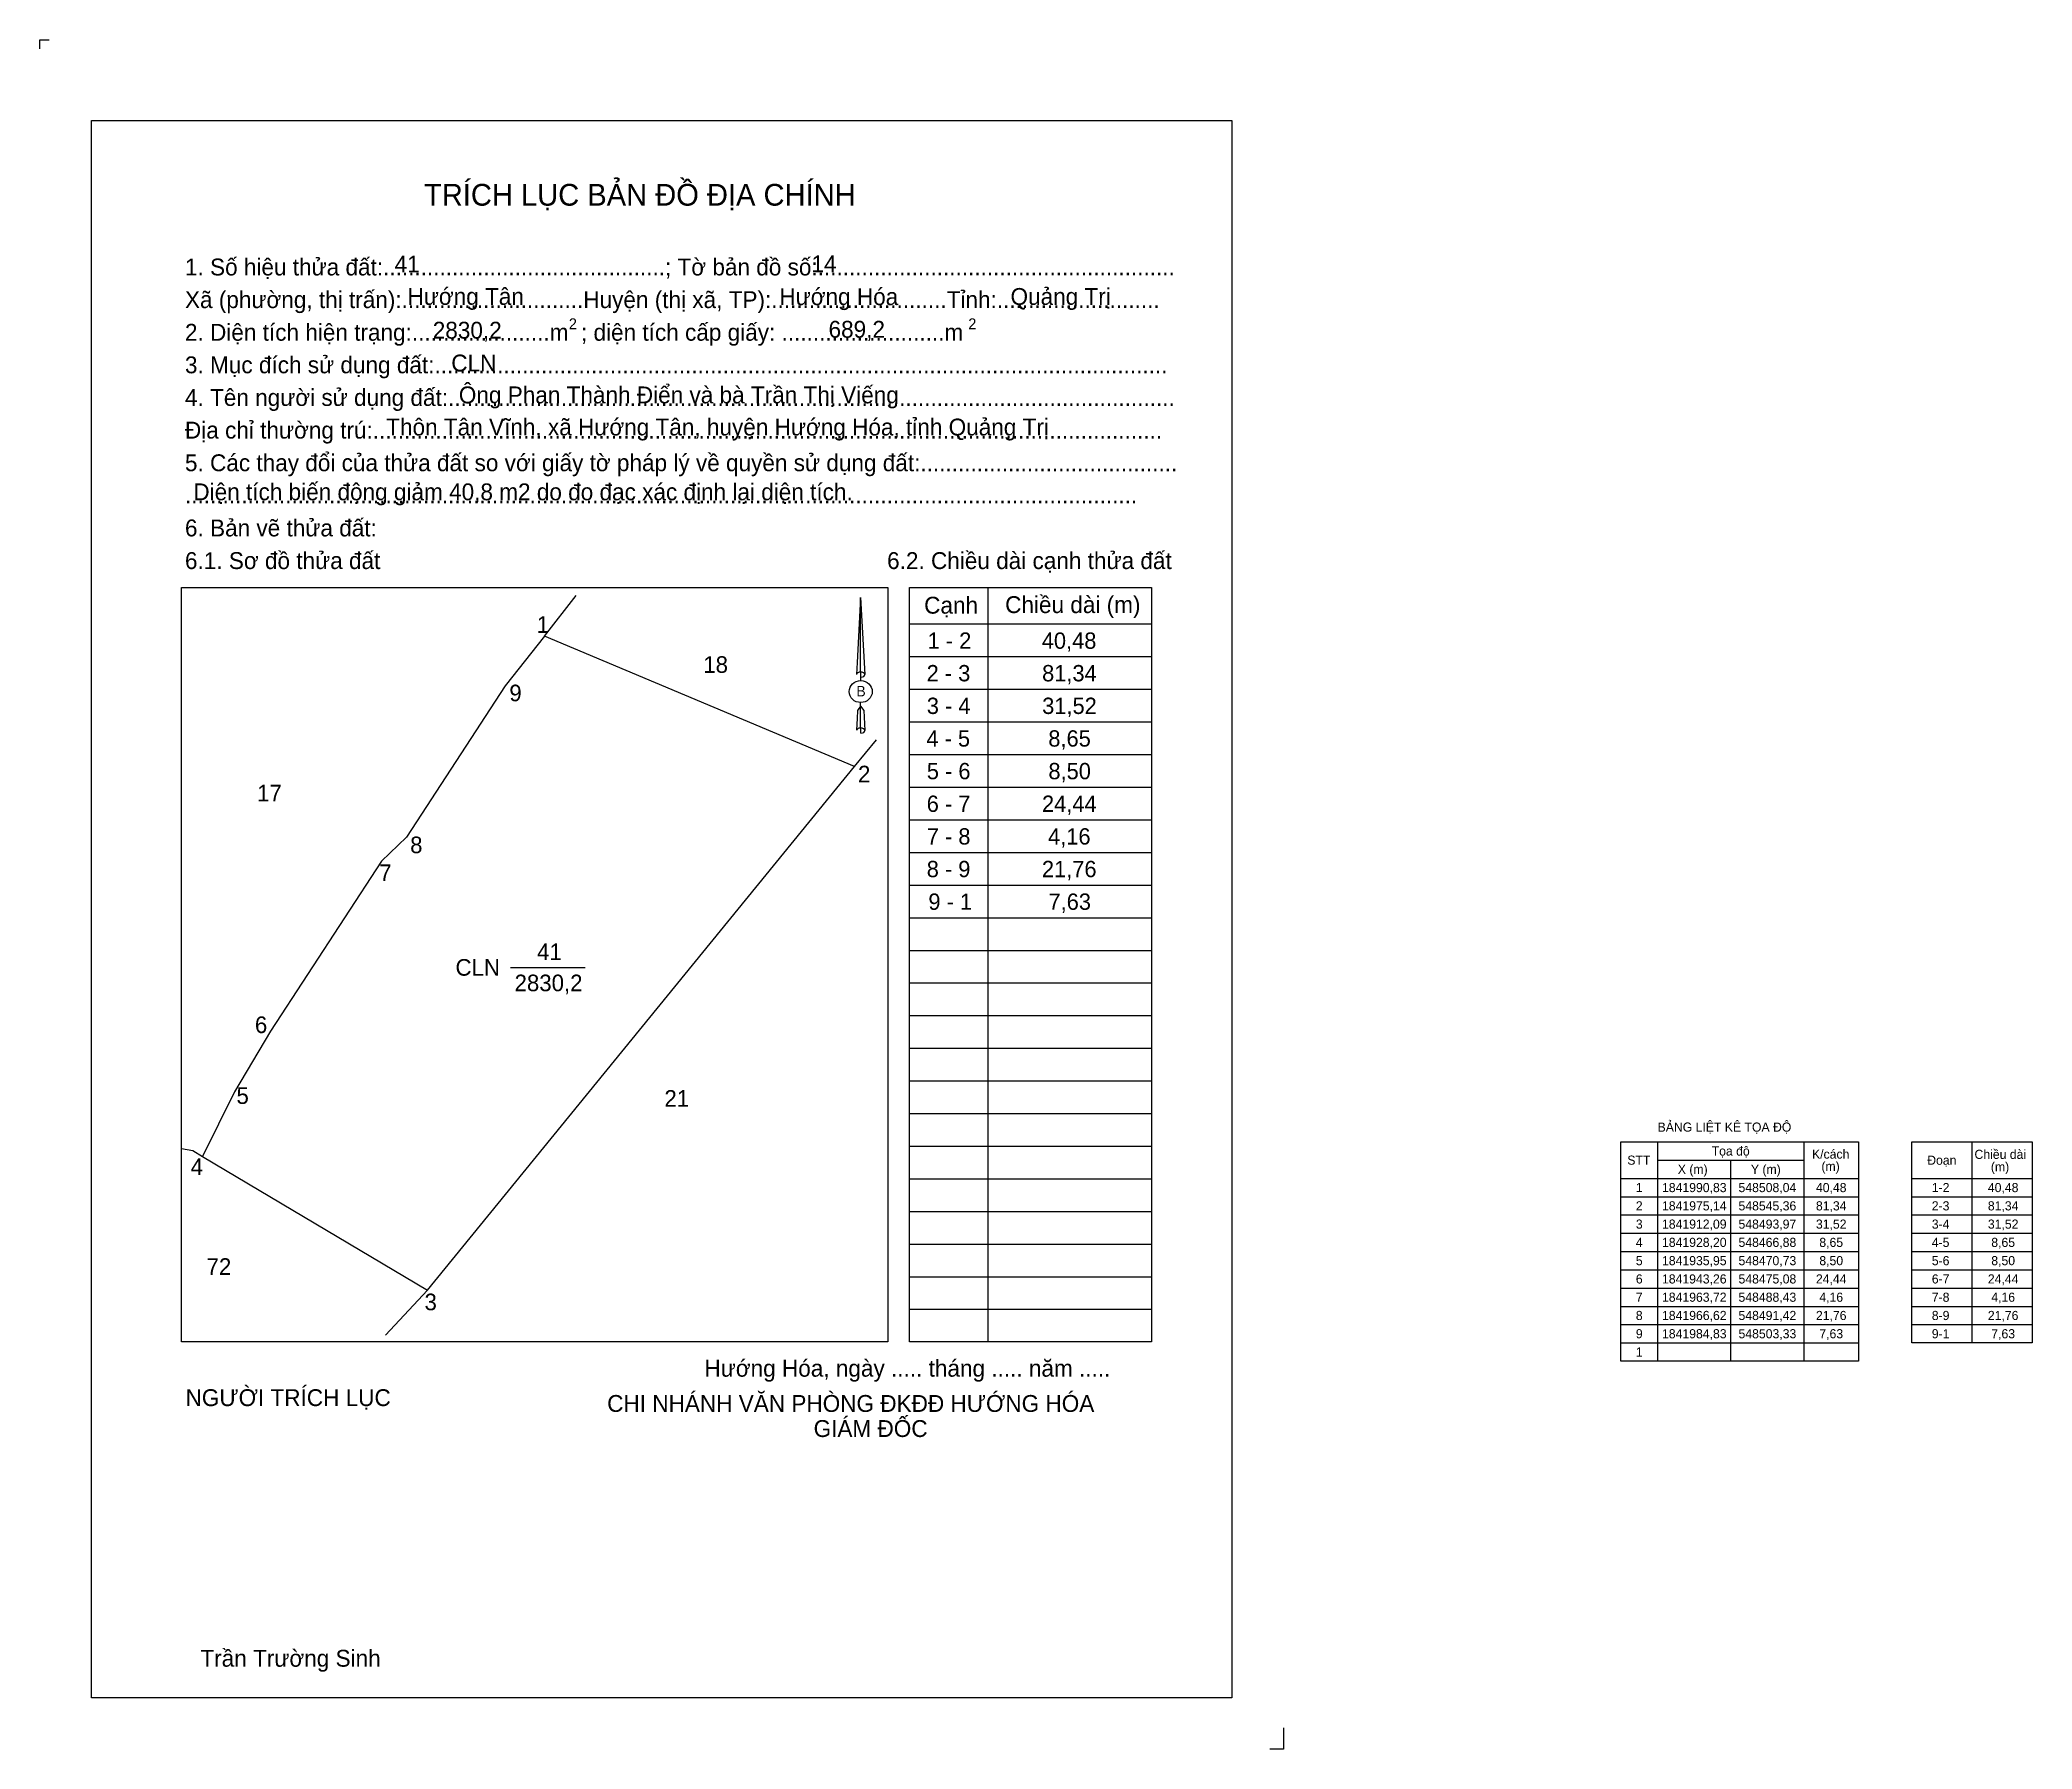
# Model space of a CAD drawing. Extents: x 548447 to 548687, y 1841857 to 1842063.
import ezdxf

# ---------------------------------------------------------------- set-up
doc = ezdxf.new("R2010")
doc.units = 0
for name, color, linetype in [('Level 1', 7, 'Continuous'), ('Level 10', 7, 'Continuous'), ('Level 16', 7, 'Continuous'), ('Level 18', 7, 'Continuous'), ('Level 2', 7, 'Continuous'), ('Level 6', 7, 'Continuous'), ('Level 7', 7, 'Continuous'), ('Level 9', 7, 'Continuous')]:
    doc.layers.add(name, color=color, linetype=linetype)

msp = doc.modelspace()

# ---------------------------------------------------------------- linework, layer by layer
at = {"layer": 'Level 1'}
for p, q in [((548464.37, 1841996.68), (548464.37, 1841996.68)), ((548561.42, 1841996.68), (548561.42, 1841905.85)), ((548551.99, 1841992.3), (548581.13, 1841992.3)), ((548551.99, 1841988.37), (548581.13, 1841988.37)), ((548551.99, 1841984.44), (548581.13, 1841984.44)), ((548551.99, 1841980.51), (548581.13, 1841980.51)), ((548551.99, 1841976.58), (548581.13, 1841976.58)), ((548551.99, 1841972.65), (548581.13, 1841972.65)), ((548551.99, 1841968.72), (548581.13, 1841968.72)), ((548551.99, 1841964.79), (548581.13, 1841964.79)), ((548551.99, 1841960.86), (548581.13, 1841960.86)), ((548551.99, 1841956.93), (548581.13, 1841956.93)), ((548551.99, 1841953), (548581.13, 1841953)), ((548551.99, 1841949.08), (548581.13, 1841949.08)), ((548551.99, 1841945.15), (548581.13, 1841945.15)), ((548551.99, 1841941.22), (548581.13, 1841941.22)), ((548551.99, 1841937.29), (548581.13, 1841937.29)), ((548551.99, 1841933.36), (548581.13, 1841933.36)), ((548551.99, 1841929.43), (548581.13, 1841929.43)), ((548642.05, 1841929.94), (548642.05, 1841903.54)), ((548659.65, 1841929.94), (548659.65, 1841903.54)), ((548679.9, 1841929.94), (548679.9, 1841905.74)), ((548642.05, 1841927.74), (548659.65, 1841927.74)), ((548650.85, 1841927.74), (548650.85, 1841903.54)), ((548551.99, 1841925.5), (548581.13, 1841925.5)), ((548637.65, 1841925.54), (548666.25, 1841925.54)), ((548637.65, 1841925.54), (548666.25, 1841925.54)), ((548672.65, 1841925.54), (548687.15, 1841925.54)), ((548672.65, 1841925.54), (548687.15, 1841925.54)), ((548637.65, 1841923.34), (548666.25, 1841923.34)), ((548672.65, 1841923.34), (548687.15, 1841923.34)), ((548551.99, 1841921.57), (548581.13, 1841921.57)), ((548637.65, 1841921.14), (548666.25, 1841921.14)), ((548672.65, 1841921.14), (548687.15, 1841921.14)), ((548551.99, 1841917.64), (548581.13, 1841917.64)), ((548637.65, 1841918.94), (548666.25, 1841918.94)), ((548672.65, 1841918.94), (548687.15, 1841918.94)), ((548637.65, 1841916.74), (548666.25, 1841916.74)), ((548637.65, 1841914.54), (548666.25, 1841914.54)), ((548672.65, 1841916.74), (548687.15, 1841916.74)), ((548672.65, 1841914.54), (548687.15, 1841914.54)), ((548551.99, 1841913.71), (548581.13, 1841913.71)), ((548637.65, 1841912.34), (548666.25, 1841912.34)), ((548672.65, 1841912.34), (548687.15, 1841912.34)), ((548551.99, 1841909.78), (548581.13, 1841909.78)), ((548637.65, 1841910.14), (548666.25, 1841910.14)), ((548672.65, 1841910.14), (548687.15, 1841910.14)), ((548637.65, 1841907.94), (548666.25, 1841907.94)), ((548672.65, 1841907.94), (548687.15, 1841907.94)), ((548637.65, 1841905.74), (548666.25, 1841905.74))]:
    msp.add_line(p, q, dxfattribs=at)
for points in [[(548464.37, 1841996.68), (548549.37, 1841996.68), (548549.37, 1841905.85), (548464.37, 1841905.85)], [(548551.99, 1841996.68), (548581.13, 1841996.68), (548581.13, 1841905.85), (548551.99, 1841905.85)], [(548637.65, 1841929.94), (548666.25, 1841929.94), (548666.25, 1841903.54), (548637.65, 1841903.54)], [(548672.65, 1841929.94), (548687.15, 1841929.94), (548687.15, 1841905.74), (548672.65, 1841905.74)]]:
    msp.add_lwpolyline(points, close=True, dxfattribs=at)
at = {"layer": 'Level 10'}
msp.add_lwpolyline([(548545.36, 1841975.14), (548508.04, 1841990.83), (548503.33, 1841984.83), (548491.42, 1841966.62), (548488.43, 1841963.72), (548475.08, 1841943.26), (548470.73, 1841935.95), (548466.88, 1841928.2), (548493.97, 1841912.09), (548545.36, 1841975.14)], dxfattribs=at)
at = {"layer": 'Level 16'}
for p, q in [((548508.04, 1841990.83), (548511.88, 1841995.73)), ((548545.36, 1841975.14), (548548.01, 1841978.36)), ((548464.37, 1841929.15), (548465.71, 1841928.9)), ((548465.71, 1841928.9), (548466.88, 1841928.2)), ((548488.93, 1841906.65), (548493.97, 1841912.09))]:
    msp.add_line(p, q, dxfattribs=at)
at = {"layer": 'Level 18'}
for p, q in [((548546.11, 1841995.47), (548545.69, 1841987.66)), ((548546.11, 1841995.47), (548546.63, 1841986.2)), ((548546.11, 1841995.47), (548546.63, 1841986.2)), ((548546.11, 1841986.53), (548546.11, 1841995.47)), ((548546.11, 1841995.47), (548546.63, 1841986.2)), ((548545.69, 1841987.66), (548545.6, 1841986.2)), ((548546.11, 1841986.53), (548546.11, 1841986.14)), ((548546.11, 1841986.14), (548546.11, 1841985.89)), ((548546.11, 1841985.89), (548546.11, 1841985.52)), ((548546.11, 1841985.89), (548546.11, 1841985.52)), ((548546.11, 1841985.89), (548546.11, 1841985.52)), ((548546.63, 1841986.2), (548546.63, 1841986.2)), ((548545.75, 1841981.87), (548545.69, 1841980.91)), ((548546.11, 1841982.4), (548545.75, 1841981.87)), ((548546.11, 1841982.4), (548546.11, 1841982.8)), ((548546.11, 1841982.4), (548546.11, 1841982.8)), ((548546.11, 1841982.4), (548546.11, 1841982.8)), ((548546.11, 1841982.4), (548546.5, 1841981.87)), ((548546.11, 1841982.4), (548546.5, 1841981.87)), ((548546.11, 1841982.4), (548546.5, 1841981.87)), ((548546.11, 1841979.78), (548546.11, 1841982.4)), ((548546.5, 1841981.87), (548546.63, 1841979.47)), ((548546.5, 1841981.87), (548546.63, 1841979.47)), ((548546.5, 1841981.87), (548546.63, 1841979.47)), ((548545.69, 1841980.91), (548545.6, 1841979.5)), ((548546.11, 1841979.78), (548546.11, 1841979.4)), ((548546.11, 1841979.4), (548546.11, 1841979.15)), ((548546.63, 1841979.47), (548546.63, 1841979.5))]:
    msp.add_line(p, q, dxfattribs=at)
for centre, start_param, end_param in [((548546.12, 1841986.2), 1.570796, 3.074452), ((548546.12, 1841986.2), 0.067141, 1.570796), ((548546.12, 1841986.2), 4.712389, 6.283185), ((548546.12, 1841979.46), 2.491069, 3.074278), ((548546.12, 1841979.46), 1.570796, 2.491069), ((548546.12, 1841979.46), 0.067141, 1.570796), ((548546.12, 1841979.46), 4.712389, 6.283185)]:
    msp.add_ellipse(centre, major_axis=(0.508, 0), ratio=0.614131, start_param=start_param, end_param=end_param, dxfattribs=at)
msp.add_ellipse((548546.12, 1841984.16), major_axis=(1.39, 0), ratio=0.952727, dxfattribs=at)
at = {"layer": 'Level 2'}
for points in [[(548447.3, 1842061.53), (548447.3, 1842062.63), (548448.41, 1842062.63)], [(548597.02, 1841859.4), (548597.02, 1841856.82), (548595.37, 1841856.82)]]:
    msp.add_lwpolyline(points, dxfattribs=at)
msp.add_lwpolyline([(548453.51, 1842052.91), (548590.81, 1842052.91), (548590.81, 1841863), (548453.51, 1841863)], close=True, dxfattribs=at)
at = {"layer": 'Level 6'}
msp.add_line((548503.95, 1841950.95), (548512.95, 1841950.95), dxfattribs=at)

# ---------------------------------------------------------------- texts
at = {"layer": 'Level 1'}
for s, height, p in [('TRÍCH LỤC BẢN ĐỒ ĐỊA CHÍNH', 2.6196, (548493.55, 1842042.66)), ('1. Số hiệu thửa đất:.............................................; Tờ bản đồ số:.........................................................', 2.03006, (548464.77, 1842034.26)), ('Xã (phường, thị trấn):.............................Huyện (thị xã, TP):............................Tỉnh:..........................', 2.03006, (548464.77, 1842030.33)), ('2. Diện tích hiện trạng:......................m  ; diện tích cấp giấy: ..........................m', 2.0301, (548464.77, 1842026.4)), ('2', 1.31, (548510.98, 1842027.78)), ('2', 1.31, (548559.07, 1842027.78)), ('3. Mục đích sử dụng đất:.....................................................................................................................', 2.03006, (548464.77, 1842022.48)), ('4. Tên người sử dụng đất:....................................................................................................................', 2.03006, (548464.77, 1842018.55)), ('Địa chỉ thường trú:..............................................................................................................................', 2.03006, (548464.77, 1842014.62)), ('5. Các thay đổi của thửa đất so với giấy tờ pháp lý về quyền sử dụng đất:.........................................', 2.03006, (548464.77, 1842010.69)), ('........................................................................................................................................................', 2.03006, (548464.77, 1842006.83)), ('6. Bản vẽ thửa đất:', 2.0301, (548464.77, 1842002.84)), ('6.1. Sơ đồ thửa đất', 2.0301, (548464.77, 1841998.91)), ('6.2. Chiều dài cạnh thửa đất', 2.0301, (548549.3, 1841998.91)), ('Cạnh', 2.03, (548553.76, 1841993.54)), ('Chiều dài (m)', 2.0301, (548563.51, 1841993.61)), ('BẢNG LIỆT KÊ TỌA ĐỘ', 1.1, (548642.06, 1841931.17)), ('Tọa độ', 1.1, (548648.57, 1841928.29)), ('K/cách', 1.1, (548660.65, 1841927.92)), ('Chiều dài', 1.1, (548680.21, 1841927.89)), ('STT', 1.1, (548638.41, 1841927.19)), ('X (m)', 1.1, (548644.49, 1841926.09)), ('Y (m)', 1.1, (548653.29, 1841926.09)), ('(m)', 1.1, (548661.78, 1841926.45)), ('Đoạn', 1.1, (548674.52, 1841927.19)), ('(m)', 1.1, (548682.18, 1841926.39)), ('1', 1.1, (548639.44, 1841923.89)), ('1841990,83', 1.1, (548642.59, 1841923.89)), ('548508,04', 1.1, (548651.8, 1841923.89)), ('40,48', 1.1, (548661.12, 1841923.89)), ('1-2', 1.1, (548675.07, 1841923.89)), ('40,48', 1.1, (548681.82, 1841923.89)), ('2', 1.1, (548639.44, 1841921.69)), ('1841975,14', 1.1, (548642.59, 1841921.69)), ('548545,36', 1.1, (548651.8, 1841921.69)), ('81,34', 1.1, (548661.12, 1841921.69)), ('2-3', 1.1, (548675.07, 1841921.69)), ('81,34', 1.1, (548681.82, 1841921.69)), ('3', 1.1, (548639.44, 1841919.49)), ('1841912,09', 1.1, (548642.59, 1841919.49)), ('548493,97', 1.1, (548651.8, 1841919.49)), ('31,52', 1.1, (548661.12, 1841919.49)), ('3-4', 1.1, (548675.07, 1841919.49)), ('31,52', 1.1, (548681.82, 1841919.49)), ('4', 1.1, (548639.44, 1841917.29)), ('1841928,20', 1.1, (548642.59, 1841917.29)), ('548466,88', 1.1, (548651.8, 1841917.29)), ('8,65', 1.1, (548661.53, 1841917.29)), ('4-5', 1.1, (548675.07, 1841917.29)), ('8,65', 1.1, (548682.23, 1841917.29)), ('5', 1.1, (548639.44, 1841915.09)), ('1841935,95', 1.1, (548642.59, 1841915.09)), ('548470,73', 1.1, (548651.8, 1841915.09)), ('8,50', 1.1, (548661.53, 1841915.09)), ('5-6', 1.1, (548675.07, 1841915.09)), ('8,50', 1.1, (548682.23, 1841915.09)), ('6', 1.1, (548639.44, 1841912.89)), ('1841943,26', 1.1, (548642.59, 1841912.89)), ('548475,08', 1.1, (548651.8, 1841912.89)), ('24,44', 1.1, (548661.12, 1841912.89)), ('6-7', 1.1, (548675.07, 1841912.89)), ('24,44', 1.1, (548681.82, 1841912.89)), ('7', 1.1, (548639.44, 1841910.69)), ('1841963,72', 1.1, (548642.59, 1841910.69)), ('548488,43', 1.1, (548651.8, 1841910.69)), ('4,16', 1.1, (548661.53, 1841910.69)), ('7-8', 1.1, (548675.07, 1841910.69)), ('4,16', 1.1, (548682.23, 1841910.69)), ('8', 1.1, (548639.44, 1841908.49)), ('9', 1.1, (548639.44, 1841906.29)), ('1841966,62', 1.1, (548642.59, 1841908.49)), ('1841984,83', 1.1, (548642.59, 1841906.29)), ('548491,42', 1.1, (548651.8, 1841908.49)), ('548503,33', 1.1, (548651.8, 1841906.29)), ('21,76', 1.1, (548661.12, 1841908.49)), ('7,63', 1.1, (548661.53, 1841906.29)), ('8-9', 1.1, (548675.07, 1841908.49)), ('9-1', 1.1, (548675.07, 1841906.29)), ('21,76', 1.1, (548681.82, 1841908.49)), ('7,63', 1.1, (548682.23, 1841906.29)), ('1', 1.1, (548639.44, 1841904.09)), ('Hướng Hóa, ngày ..... tháng ..... năm .....', 2.0301, (548527.31, 1841901.67)), ('NGƯỜI TRÍCH LỤC', 2.0301, (548464.84, 1841898.13)), ('CHI NHÁNH VĂN PHÒNG ĐKĐĐ HƯỚNG HÓA', 2.0301, (548515.6, 1841897.43)), ('GIÁM ĐỐC', 2.03, (548540.45, 1841894.41)), ('Trần Trường Sinh', 2.0301, (548466.63, 1841866.75))]:
    msp.add_text(s, height=height, dxfattribs=at).set_placement(p)
at = {"layer": 'Level 10'}
for s, p in [('1 - 2', (548554.18, 1841989.31)), ('40,48', (548567.92, 1841989.31)), ('2 - 3', (548554.06, 1841985.39)), ('81,34', (548567.96, 1841985.39)), ('3 - 4', (548554.08, 1841981.46)), ('31,52', (548567.97, 1841981.46)), ('4 - 5', (548554.03, 1841977.53)), ('8,65', (548568.71, 1841977.53)), ('5 - 6', (548554.08, 1841973.6)), ('8,50', (548568.72, 1841973.6)), ('6 - 7', (548554.07, 1841969.67)), ('24,44', (548567.95, 1841969.67)), ('7 - 8', (548554.08, 1841965.74)), ('4,16', (548568.68, 1841965.74)), ('8 - 9', (548554.07, 1841961.81)), ('21,76', (548567.94, 1841961.81)), ('9 - 1', (548554.27, 1841957.88)), ('7,63', (548568.73, 1841957.88))]:
    msp.add_text(s, height=1.965, dxfattribs=at).set_placement(p)
at = {"layer": 'Level 18'}
msp.add_text('B', height=1.26, dxfattribs=at).set_placement((548545.6, 1841983.58))
at = {"layer": 'Level 6'}
for s, height, p in [('41', 2.03, (548490.01, 1842034.62)), ('14', 2.03, (548540.19, 1842034.65)), ('Hướng Tân', 2.03, (548491.56, 1842030.72)), ('Hướng Hóa', 2.03, (548536.33, 1842030.69)), ('Quảng Trị', 2.03, (548564.16, 1842030.71)), ('2830,2', 2.03, (548494.6, 1842026.65)), ('689,2', 2.03, (548542.25, 1842026.76)), ('CLN', 2.03, (548496.83, 1842022.7)), ('Ông Phan Thành Điển và bà Trần Thị Viếng', 2.0301, (548497.74, 1842018.86)), ('Thôn Tân Vĩnh, xã Hướng Tân, huyện Hướng Hóa, tỉnh Quảng Trị', 2.0301, (548489, 1842014.99)), ('Diện tích biến động giảm 40,8 m2 do đo đạc xác định lại diện tích.', 2.0301, (548465.78, 1842007.19)), ('41', 2, (548507.16, 1841951.83)), ('CLN', 2, (548497.34, 1841949.95)), ('2830,2', 2, (548504.45, 1841948.08))]:
    msp.add_text(s, height=height, dxfattribs=at).set_placement(p)
at = {"layer": 'Level 7'}
for s, p in [('18', (548527.17, 1841986.41)), ('17', (548473.45, 1841970.93)), ('21', (548522.49, 1841934.17)), ('72', (548467.37, 1841913.93))]:
    msp.add_text(s, height=2, dxfattribs=at).set_placement(p)
at = {"layer": 'Level 9'}
for s, p in [('1', (548507.12, 1841991.23)), ('9', (548503.82, 1841982.99)), ('2', (548545.8, 1841973.23)), ('8', (548491.88, 1841964.7)), ('7', (548488.16, 1841961.34)), ('6', (548473.19, 1841943.04)), ('5', (548470.97, 1841934.51)), ('4', (548465.46, 1841925.96)), ('3', (548493.61, 1841909.67))]:
    msp.add_text(s, height=2, dxfattribs=at).set_placement(p)

doc.saveas('drawing.dxf')
